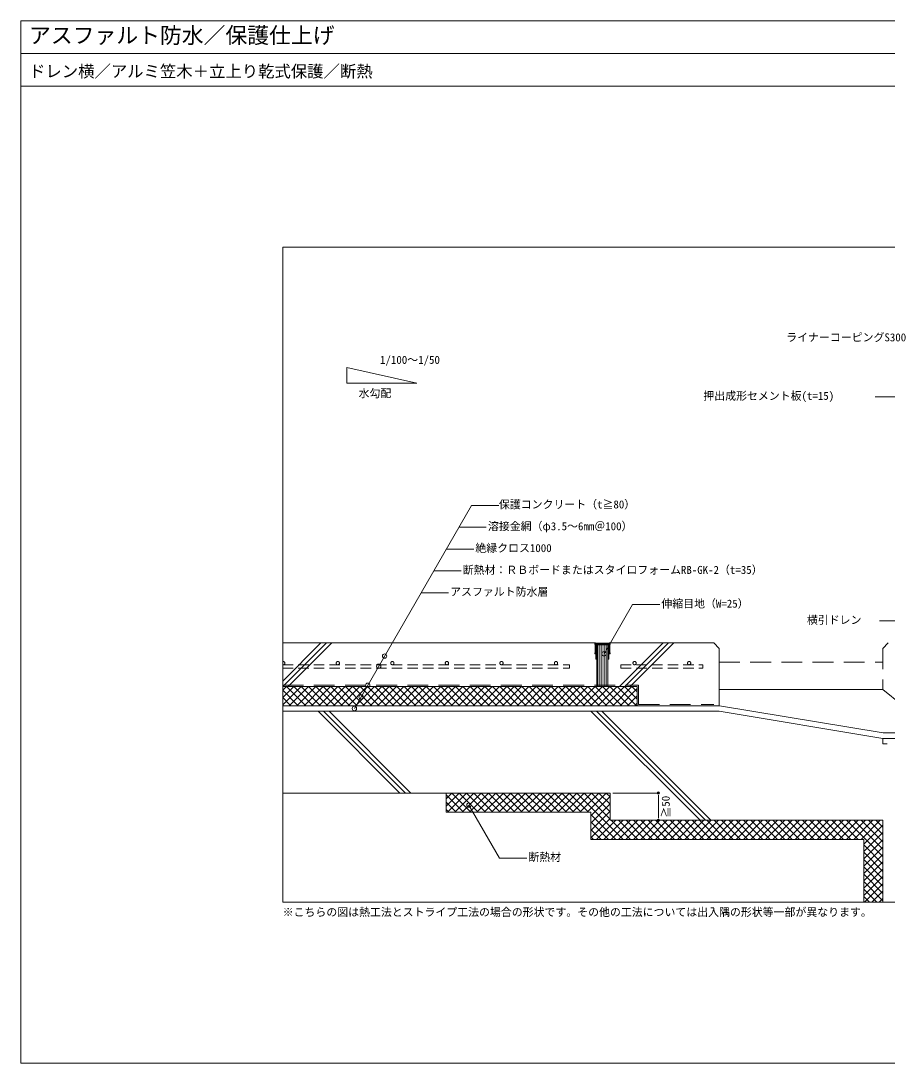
# Model space of a CAD drawing. Units: millimetres, scale not verified. Extents: x -1380 to 1380, y -955 to 955.
# Drawn here: x -1380 to 208, y -955 to 955 of the extents above; entities that cross this region are included whole.
import ezdxf
from ezdxf.enums import TextEntityAlignment as Align

# ---------------------------------------------------------------- set-up
doc = ezdxf.new("R2010")
doc.units = ezdxf.units.MM
doc.header["$LTSCALE"] = 3
doc.linetypes.add('USER1', pattern=[19.05, 12.7, -6.35])
doc.linetypes.add('USER3', pattern=[9.525, 6.35, -3.175])
for name, color, linetype, lineweight in [('0-0_0', 7, 'Continuous', 9), ('0-1_HATCH', 9, 'Continuous', 18), ('0-3_KUTAI', 3, 'Continuous', 18), ('0-4_BOUSUI', 1, 'Continuous', 18), ('0-5_MOJI', 7, 'Continuous', 18), ('0-7_sunpo', 7, 'Continuous', 18), ('0-9_dannnetu', 6, 'Continuous', 18), ('0-B_KANAMONO', 4, 'Continuous', 18), ('0-C_TENSEN', 4, 'USER3', 18), ('0-E_waku', 7, 'Continuous', 18), ('0-F_bousui2', 7, 'USER1', 9)]:
    doc.layers.add(name, color=color, linetype=linetype, lineweight=lineweight)
doc.styles.add('ＭＳ ゴシック', font='')
doc.styles.get('ＭＳ ゴシック').set_extended_font_data('MS Gothic')

# ---------------------------------------------------------------- blocks, each defined once
blk = doc.blocks.new('_DOT')
at = {"layer": '0-0_0'}
for p, q in [((-0.5, 0), (-1, 0)), ((0.25, 0), (-0.25, 0))]:
    blk.add_line(p, q, dxfattribs=at)
blk.add_circle((0, 0), 0.25, dxfattribs=at)

msp = doc.modelspace()

# ---------------------------------------------------------------- linework, layer by layer
at = {"layer": '0-0_0', "lineweight": 18}
msp.add_line((-1380.043, 894.971), (1379.957, 894.971), dxfattribs=at)
msp.add_lwpolyline([(899.957, -660.029), (-900.043, -660.029), (-900.043, 539.971), (899.957, 539.971)], close=True, dxfattribs=at)
at = {"layer": '0-1_HATCH'}
for p, q in [((-820.052, -185.029), (-900.052, -265.029)), ((-830.052, -185.029), (-900.043, -255.02)), ((-810.052, -185.029), (-890.052, -265.029)), ((-202.844, -185.029), (-282.844, -265.029)), ((-192.844, -185.029), (-272.844, -265.029)), ((-182.844, -185.029), (-262.844, -265.029)), ((-900.043, -271.771), (-893.301, -265.029)), ((-900.043, -285.241), (-879.83, -265.029)), ((-900.043, -298.712), (-866.36, -265.029)), ((-857.924, -300.029), (-892.924, -265.029)), ((-887.889, -300.029), (-852.889, -265.029)), ((-844.454, -300.029), (-879.454, -265.029)), ((-874.419, -300.029), (-839.419, -265.029)), ((-830.983, -300.029), (-865.983, -265.029)), ((-860.949, -300.029), (-825.949, -265.029)), ((-817.513, -300.029), (-852.513, -265.029)), ((-847.478, -300.029), (-812.478, -265.029)), ((-804.043, -300.029), (-839.043, -265.029)), ((-834.008, -300.029), (-799.008, -265.029)), ((-790.572, -300.029), (-825.572, -265.029)), ((-820.537, -300.029), (-785.537, -265.029)), ((-777.102, -300.029), (-812.102, -265.029)), ((-807.067, -300.029), (-772.067, -265.029)), ((-763.631, -300.029), (-798.631, -265.029)), ((-793.597, -300.029), (-758.597, -265.029)), ((-750.161, -300.029), (-785.161, -265.029)), ((-780.126, -300.029), (-745.126, -265.029)), ((-736.691, -300.029), (-771.691, -265.029)), ((-766.656, -300.029), (-731.656, -265.029)), ((-723.22, -300.029), (-758.22, -265.029)), ((-753.186, -300.029), (-718.186, -265.029)), ((-709.75, -300.029), (-744.75, -265.029)), ((-739.715, -300.029), (-704.715, -265.029)), ((-696.279, -300.029), (-731.279, -265.029)), ((-726.245, -300.029), (-691.245, -265.029)), ((-682.809, -300.029), (-717.809, -265.029)), ((-712.774, -300.029), (-677.774, -265.029)), ((-669.339, -300.029), (-704.339, -265.029)), ((-699.304, -300.029), (-664.304, -265.029)), ((-655.868, -300.029), (-690.868, -265.029)), ((-685.834, -300.029), (-650.834, -265.029)), ((-642.398, -300.029), (-677.398, -265.029)), ((-672.363, -300.029), (-637.363, -265.029)), ((-628.928, -300.029), (-663.928, -265.029)), ((-658.893, -300.029), (-623.893, -265.029)), ((-615.457, -300.029), (-650.457, -265.029)), ((-645.422, -300.029), (-610.422, -265.029)), ((-601.987, -300.029), (-636.987, -265.029)), ((-631.952, -300.029), (-596.952, -265.029)), ((-588.516, -300.029), (-623.516, -265.029)), ((-618.482, -300.029), (-583.482, -265.029)), ((-575.046, -300.029), (-610.046, -265.029)), ((-605.011, -300.029), (-570.011, -265.029)), ((-561.576, -300.029), (-596.576, -265.029)), ((-591.541, -300.029), (-556.541, -265.029)), ((-548.105, -300.029), (-583.105, -265.029)), ((-578.071, -300.029), (-543.071, -265.029)), ((-534.635, -300.029), (-569.635, -265.029)), ((-564.6, -300.029), (-529.6, -265.029)), ((-521.164, -300.029), (-556.164, -265.029)), ((-551.13, -300.029), (-516.13, -265.029)), ((-507.694, -300.029), (-542.694, -265.029)), ((-537.659, -300.029), (-502.659, -265.029)), ((-494.224, -300.029), (-529.224, -265.029)), ((-524.189, -300.029), (-489.189, -265.029)), ((-480.753, -300.029), (-515.753, -265.029)), ((-510.719, -300.029), (-475.719, -265.029)), ((-467.283, -300.029), (-502.283, -265.029)), ((-497.248, -300.029), (-462.248, -265.029)), ((-453.813, -300.029), (-488.813, -265.029)), ((-483.778, -300.029), (-448.778, -265.029)), ((-440.342, -300.029), (-475.342, -265.029)), ((-470.307, -300.029), (-435.307, -265.029)), ((-426.872, -300.029), (-461.872, -265.029)), ((-456.837, -300.029), (-421.837, -265.029)), ((-413.401, -300.029), (-448.401, -265.029)), ((-443.367, -300.029), (-408.367, -265.029)), ((-399.931, -300.029), (-434.931, -265.029)), ((-429.896, -300.029), (-394.896, -265.029)), ((-386.461, -300.029), (-421.461, -265.029)), ((-416.426, -300.029), (-381.426, -265.029)), ((-372.99, -300.029), (-407.99, -265.029)), ((-402.956, -300.029), (-367.956, -265.029)), ((-359.52, -300.029), (-394.52, -265.029)), ((-389.485, -300.029), (-354.485, -265.029)), ((-346.049, -300.029), (-381.049, -265.029)), ((-376.015, -300.029), (-341.015, -265.029)), ((-332.579, -300.029), (-367.579, -265.029)), ((-362.544, -300.029), (-327.544, -265.029)), ((-319.109, -300.029), (-354.109, -265.029)), ((-349.074, -300.029), (-314.074, -265.029)), ((-305.638, -300.029), (-340.638, -265.029)), ((-335.604, -300.029), (-300.604, -265.029)), ((-292.168, -300.029), (-327.168, -265.029)), ((-322.133, -300.029), (-287.133, -265.029)), ((-278.698, -300.029), (-313.698, -265.029)), ((-308.663, -300.029), (-273.663, -265.029)), ((-265.227, -300.029), (-300.227, -265.029)), ((-295.192, -300.029), (-260.192, -265.029)), ((-251.757, -300.029), (-286.757, -265.029)), ((-250.043, -288.272), (-273.286, -265.029)), ((-250.043, -274.802), (-259.816, -265.029)), ((-871.394, -300.029), (-900.043, -271.38)), ((-884.865, -300.029), (-900.043, -284.851)), ((-281.722, -300.029), (-250.043, -268.349)), ((-268.252, -300.029), (-250.043, -281.82)), ((-898.335, -300.029), (-900.043, -298.321)), ((-254.781, -300.029), (-250.043, -295.29)), ((-685.043, -460.029), (-835.043, -310.029)), ((-675.043, -460.029), (-825.043, -310.029)), ((-665.043, -460.029), (-815.043, -310.029)), ((-135.043, -510.029), (-335.043, -310.029)), ((-125.043, -510.029), (-325.043, -310.029)), ((-115.043, -510.029), (-315.043, -310.029)), ((-600.322, -470.454), (-589.896, -460.029)), ((-600.322, -483.924), (-576.426, -460.029)), ((-568.631, -495.029), (-600.322, -463.338)), ((-582.102, -495.029), (-600.322, -476.809)), ((-597.956, -495.029), (-562.956, -460.029)), ((-555.161, -495.029), (-590.161, -460.029)), ((-584.485, -495.029), (-549.485, -460.029)), ((-541.691, -495.029), (-576.691, -460.029)), ((-571.015, -495.029), (-536.015, -460.029)), ((-528.22, -495.029), (-563.22, -460.029)), ((-557.544, -495.029), (-522.544, -460.029)), ((-514.75, -495.029), (-549.75, -460.029)), ((-544.074, -495.029), (-509.074, -460.029)), ((-501.279, -495.029), (-536.279, -460.029)), ((-530.604, -495.029), (-495.604, -460.029)), ((-487.809, -495.029), (-522.809, -460.029)), ((-517.133, -495.029), (-482.133, -460.029)), ((-474.339, -495.029), (-509.339, -460.029)), ((-503.663, -495.029), (-468.663, -460.029)), ((-460.868, -495.029), (-495.868, -460.029)), ((-490.192, -495.029), (-455.192, -460.029)), ((-447.398, -495.029), (-482.398, -460.029)), ((-476.722, -495.029), (-441.722, -460.029)), ((-433.928, -495.029), (-468.928, -460.029)), ((-463.252, -495.029), (-428.252, -460.029)), ((-420.457, -495.029), (-455.457, -460.029)), ((-449.781, -495.029), (-414.781, -460.029)), ((-406.987, -495.029), (-441.987, -460.029)), ((-436.311, -495.029), (-401.311, -460.029)), ((-393.516, -495.029), (-428.516, -460.029)), ((-422.841, -495.029), (-387.841, -460.029)), ((-380.046, -495.029), (-415.046, -460.029)), ((-409.37, -495.029), (-374.37, -460.029)), ((-366.576, -495.029), (-401.576, -460.029)), ((-395.9, -495.029), (-360.9, -460.029)), ((-353.105, -495.029), (-388.105, -460.029)), ((-382.429, -495.029), (-347.429, -460.029)), ((-339.635, -495.029), (-374.635, -460.029)), ((-368.959, -495.029), (-333.959, -460.029)), ((-276.164, -545.029), (-361.164, -460.029)), ((-355.489, -495.029), (-320.489, -460.029)), ((-300.043, -507.68), (-347.694, -460.029)), ((-342.018, -495.029), (-307.018, -460.029)), ((-335.043, -501.523), (-300.043, -466.523)), ((-300.043, -494.209), (-334.224, -460.029)), ((-300.043, -480.739), (-320.753, -460.029)), ((-300.043, -467.269), (-307.283, -460.029)), ((-595.572, -495.029), (-600.322, -490.279)), ((-335.043, -514.994), (-300.043, -479.994)), ((-335.043, -528.464), (-300.043, -493.464)), ((-289.635, -545.029), (-335.043, -499.621)), ((-335.043, -541.935), (-300.043, -506.935)), ((-303.105, -545.029), (-335.043, -513.091)), ((-324.666, -545.029), (-289.666, -510.029)), ((-311.196, -545.029), (-276.196, -510.029)), ((-297.726, -545.029), (-262.726, -510.029)), ((-262.694, -545.029), (-297.694, -510.029)), ((-284.255, -545.029), (-249.255, -510.029)), ((-249.224, -545.029), (-284.224, -510.029)), ((-270.785, -545.029), (-235.785, -510.029)), ((-235.753, -545.029), (-270.753, -510.029)), ((-257.314, -545.029), (-222.314, -510.029)), ((-222.283, -545.029), (-257.283, -510.029)), ((-243.844, -545.029), (-208.844, -510.029)), ((-208.813, -545.029), (-243.813, -510.029)), ((-230.374, -545.029), (-195.374, -510.029)), ((-195.342, -545.029), (-230.342, -510.029)), ((-216.903, -545.029), (-181.903, -510.029)), ((-181.872, -545.029), (-216.872, -510.029)), ((-203.433, -545.029), (-168.433, -510.029)), ((-168.401, -545.029), (-203.401, -510.029)), ((-189.962, -545.029), (-154.962, -510.029)), ((-154.931, -545.029), (-189.931, -510.029)), ((-176.492, -545.029), (-141.492, -510.029)), ((-141.461, -545.029), (-176.461, -510.029)), ((-163.022, -545.029), (-128.022, -510.029)), ((-127.99, -545.029), (-162.99, -510.029)), ((-149.551, -545.029), (-114.551, -510.029)), ((-114.52, -545.029), (-149.52, -510.029)), ((-136.081, -545.029), (-101.081, -510.029)), ((-101.049, -545.029), (-136.049, -510.029)), ((-122.611, -545.029), (-87.611, -510.029)), ((-87.579, -545.029), (-122.579, -510.029)), ((-109.14, -545.029), (-74.14, -510.029)), ((-74.109, -545.029), (-109.109, -510.029)), ((-95.67, -545.029), (-60.67, -510.029)), ((-60.638, -545.029), (-95.638, -510.029)), ((-82.199, -545.029), (-47.199, -510.029)), ((-47.168, -545.029), (-82.168, -510.029)), ((-68.729, -545.029), (-33.729, -510.029)), ((-33.698, -545.029), (-68.698, -510.029)), ((-55.259, -545.029), (-20.259, -510.029)), ((-20.227, -545.029), (-55.227, -510.029)), ((-41.788, -545.029), (-6.788, -510.029)), ((-6.757, -545.029), (-41.757, -510.029)), ((-28.318, -545.029), (6.682, -510.029)), ((6.714, -545.029), (-28.286, -510.029)), ((-14.847, -545.029), (20.153, -510.029)), ((20.184, -545.029), (-14.816, -510.029)), ((-1.377, -545.029), (33.623, -510.029)), ((33.654, -545.029), (-1.346, -510.029)), ((12.093, -545.029), (47.093, -510.029)), ((47.125, -545.029), (12.125, -510.029)), ((25.564, -545.029), (60.564, -510.029)), ((60.595, -545.029), (25.595, -510.029)), ((39.034, -545.029), (74.034, -510.029)), ((74.066, -545.029), (39.066, -510.029)), ((52.504, -545.029), (87.504, -510.029)), ((87.536, -545.029), (52.536, -510.029)), ((65.975, -545.029), (100.975, -510.029)), ((101.006, -545.029), (66.006, -510.029)), ((79.445, -545.029), (114.445, -510.029)), ((114.477, -545.029), (79.477, -510.029)), ((92.916, -545.029), (127.916, -510.029)), ((127.947, -545.029), (92.947, -510.029)), ((106.386, -545.029), (141.386, -510.029)), ((141.417, -545.029), (106.417, -510.029)), ((119.856, -545.029), (154.856, -510.029)), ((154.888, -545.029), (119.888, -510.029)), ((133.327, -545.029), (168.327, -510.029)), ((199.957, -576.628), (133.358, -510.029)), ((146.797, -545.029), (181.797, -510.029)), ((199.957, -563.157), (146.829, -510.029)), ((160.268, -545.029), (195.268, -510.029)), ((199.957, -549.687), (160.299, -510.029)), ((199.957, -536.216), (173.769, -510.029)), ((199.957, -522.746), (187.24, -510.029)), ((-316.576, -545.029), (-335.043, -526.561)), ((164.957, -553.809), (199.957, -518.809)), ((164.957, -567.28), (199.957, -532.28)), ((-330.046, -545.029), (-335.043, -540.032)), ((164.957, -580.75), (199.957, -545.75)), ((199.957, -590.098), (164.957, -555.098)), ((164.957, -594.22), (199.957, -559.22)), ((199.957, -603.568), (164.957, -568.568)), ((164.957, -607.691), (199.957, -572.691)), ((199.957, -617.039), (164.957, -582.039)), ((164.957, -621.161), (199.957, -586.161)), ((199.957, -630.509), (164.957, -595.509)), ((164.957, -634.632), (199.957, -599.632)), ((199.957, -643.979), (164.957, -608.979)), ((164.957, -648.102), (199.957, -613.102)), ((199.957, -657.45), (164.957, -622.45)), ((166.501, -660.029), (199.957, -626.572)), ((189.066, -660.029), (164.957, -635.92)), ((175.595, -660.029), (164.957, -649.391)), ((179.971, -660.029), (199.957, -640.043)), ((193.442, -660.029), (199.957, -653.513))]:
    msp.add_line(p, q, dxfattribs=at)
at = {"layer": '0-3_KUTAI'}
for p, q in [((-328.043, -185.029), (-900.043, -185.029)), ((-322.257, -265.029), (-322.257, -188.529)), ((-318.507, -265.029), (-318.507, -188.529)), ((-314.757, -265.029), (-314.757, -188.529)), ((-311.007, -265.029), (-311.007, -188.529)), ((-307.257, -265.029), (-307.257, -188.529)), ((-100.043, -270.029), (199.957, -270.029)), ((-900.043, -310.029), (-100.043, -310.029)), ((-100.043, -310.029), (199.957, -360.029))]:
    msp.add_line(p, q, dxfattribs=at)
at = {"layer": '0-3_KUTAI', "linetype": 'USER1'}
for p, q in [((209.957, -185.029), (199.957, -195.029)), ((199.957, -195.029), (199.957, -270.029)), ((-100.043, -220.029), (199.957, -220.029))]:
    msp.add_line(p, q, dxfattribs=at)
at = {"layer": '0-3_KUTAI'}
for points in [[(-326.543, -185.529), (-327.043, -185.029), (-328.043, -185.029), (-328.043, -188.029), (-327.543, -188.029), (-327.543, -203.029), (-328.043, -203.029), (-328.043, -205.029), (-326.543, -205.029), (-326.543, -186.529), (-301.543, -186.529), (-301.543, -205.029), (-300.043, -205.029), (-300.043, -203.029), (-300.543, -203.029), (-300.543, -188.029), (-300.043, -188.029), (-300.043, -185.029), (-301.043, -185.029), (-301.543, -185.529), (-314.043, -185.529)], [(-325.043, -187.029), (-325.043, -188.029), (-323.043, -188.029), (-323.043, -188.529), (-325.043, -188.529), (-325.043, -200.029), (-324.543, -200.029), (-325.043, -201.029), (-325.043, -214.029), (-324.543, -214.029), (-325.043, -215.029), (-326.043, -215.029), (-326.043, -188.529), (-326.543, -188.529), (-326.543, -186.529), (-301.543, -186.529), (-301.543, -188.529), (-302.043, -188.529), (-302.043, -215.029), (-303.043, -215.029), (-303.543, -214.029), (-303.043, -214.029), (-303.043, -201.029), (-303.543, -200.029), (-303.043, -200.029), (-303.043, -188.529), (-305.043, -188.529), (-305.043, -188.029), (-303.043, -188.029), (-303.043, -187.029)]]:
    msp.add_lwpolyline(points, close=True, dxfattribs=at)
for points in [[(-304.043, -265.029), (-304.043, -188.529), (-324.043, -188.529), (-324.043, -265.029)], [(-100.043, -300.029), (-100.043, -195.029), (-110.043, -185.029), (-300.043, -185.029)], [(269.957, -336.529), (269.957, -326.529), (199.957, -270.029)], [(-900.043, -460.029), (-300.043, -460.029), (-300.043, -510.029), (199.957, -510.029), (199.957, -660.029)]]:
    msp.add_lwpolyline(points, dxfattribs=at)
at = {"layer": '0-4_BOUSUI'}
msp.add_lwpolyline([(292.957, -350.029), (200.785, -350.029), (-99.215, -300.029), (-900.043, -300.029)], dxfattribs=at)
at = {"layer": '0-5_MOJI'}
for p, q in [((-653.971, 290.996), (-782.35, 319.502)), ((-782.35, 319.502), (-782.35, 290.996)), ((-782.35, 290.996), (-653.971, 290.996)), ((-576.811, 27.099), (-526.811, 27.099)), ((-599.905, -12.901), (-549.905, -12.901)), ((-622.999, -52.901), (-572.999, -52.901)), ((-646.093, -92.901), (-596.093, -92.901))]:
    msp.add_line(p, q, dxfattribs=at)
for points in [[(185.901, 265.985), (235.901, 265.985), (341.758, 82.635)], [(-503.716, 67.099), (-553.716, 67.099), (-768.614, -305.115)], [(-208.946, -114.722), (-258.946, -114.722), (-311.007, -204.894)], [(193.853, -144.6), (243.853, -144.6), (323.898, -283.242)], [(-452.752, -579.162), (-502.752, -579.162), (-558.768, -482.14)]]:
    msp.add_lwpolyline(points, dxfattribs=at)
for centre in [(-713.207, -209.035), (-311.007, -204.894), (-723.952, -227.758), (-744.027, -262.529), (-756.495, -284.125), (-768.614, -305.115), (-558.768, -482.14)]:
    msp.add_circle(centre, 4, dxfattribs=at)
at = {"layer": '0-7_sunpo'}
for p, q in [((-295.043, -460.029), (-211.387, -460.029)), ((-211.387, -468.029), (-211.387, -502.029)), ((-295.043, -510.029), (-211.387, -510.029))]:
    msp.add_line(p, q, dxfattribs=at)
at = {"layer": '0-9_dannnetu'}
for p, q in [((-250.043, -265.029), (-900.043, -265.029)), ((-250.043, -300.029), (-250.043, -265.029)), ((-600.322, -495.029), (-600.322, -460.029))]:
    msp.add_line(p, q, dxfattribs=at)
msp.add_lwpolyline([(-600.322, -495.029), (-335.043, -495.029), (-335.043, -545.029), (164.957, -545.029), (164.957, -660.029)], dxfattribs=at)
at = {"layer": '0-B_KANAMONO'}
msp.add_line((199.957, -360.029), (302.957, -360.029), dxfattribs=at)
msp.add_lwpolyline([(199.957, -360.029), (199.957, -370.029), (207.957, -370.029)], dxfattribs=at)
at = {"layer": '0-C_TENSEN'}
for p, q in [((-280.043, -225.029), (-280.043, -231.029)), ((-900.043, -231.029), (-374.043, -231.029)), ((-280.043, -231.029), (-130.043, -231.029))]:
    msp.add_line(p, q, dxfattribs=at)
for points in [[(-900.043, -225.029), (-374.043, -225.029), (-374.043, -231.029)], [(-280.043, -225.029), (-130.043, -225.029), (-130.043, -231.029)]]:
    msp.add_lwpolyline(points, dxfattribs=at)
for centre in [(-799.043, -222.029), (-699.043, -222.029), (-599.043, -222.029), (-499.043, -222.029), (-399.043, -222.029), (-255.043, -222.029), (-155.043, -222.029)]:
    msp.add_circle(centre, 3, dxfattribs=at)
msp.add_arc((-899.043, -222.029), 3, 250.52878, 109.47122, dxfattribs=at)
at = {"layer": '0-E_waku'}
for points in [[(1379.957, 834.971), (-1380.043, 834.971), (-1380.043, 954.971), (1379.957, 954.971)], [(-1380.043, -955.029), (1379.957, -955.029), (1379.957, 954.971), (-1380.043, 954.971)]]:
    msp.add_lwpolyline(points, close=True, dxfattribs=at)
at = {"layer": '0-F_bousui2'}
msp.add_lwpolyline([(-900.043, -262.529), (-247.543, -262.529), (-247.543, -297.529), (-110.043, -297.529)], dxfattribs=at)

# ---------------------------------------------------------------- block references
at = {"layer": '0-7_sunpo', "xscale": 8, "yscale": 8}
for p, rotation in [((-211.387, -460.029), 90), ((-211.387, -510.029), 270)]:
    msp.add_blockref('_DOT', p, dxfattribs=dict(at, rotation=rotation))

# ---------------------------------------------------------------- texts
at = {"layer": '0-5_MOJI', "style": 'ＭＳ ゴシック'}
for s, p in [('ライナーコーピングS300', (22.982, 363.238)), ('1/100～1/50', (-721.632, 322.047)), ('水勾配', (-760.965, 260.729)), ('押出成形セメント板(t=15)', (-128.977, 255.985)), ('保護コンクリート（t≧80）', (-503.716, 57.099)), ('溶接金網（φ3.5～6mm＠100）', (-523.811, 17.099)), ('絶縁クロス1000', (-546.905, -22.901)), ('断熱材：ＲＢボードまたはスタイロフォームRB-GK-2（t=35）', (-569.999, -62.901)), ('アスファルト防水層', (-593.093, -102.901)), ('伸縮目地（W=25）', (-205.946, -124.722)), ('横引ドレン', (60.903, -154.6)), ('断熱材', (-449.752, -589.162)), ('※こちらの図は熱工法とストライプ工法の場合の形状です。その他の工法については出入隅の形状等一部が異なります。', (-900.043, -690.029))]:
    msp.add_text(s, height=14.66, dxfattribs=at).set_placement(p, align=Align.BOTTOM_LEFT)
at = {"layer": '0-7_sunpo', "style": 'ＭＳ ゴシック'}
msp.add_text('≧50', height=14.66, rotation=90, dxfattribs=at).set_placement((-186.232, -505.029), align=Align.BOTTOM_LEFT)
at = {"layer": '0-E_waku', "style": 'ＭＳ ゴシック'}
for s, height, p in [('アスファルト防水／保護仕上げ', 29.33, (-1365.043, 904.971)), ('ドレン横／アルミ笠木＋立上り乾式保護／断熱', 21.99, (-1365.043, 844.971))]:
    msp.add_text(s, height=height, dxfattribs=at).set_placement(p, align=Align.BOTTOM_LEFT)

doc.saveas('drawing.dxf')
